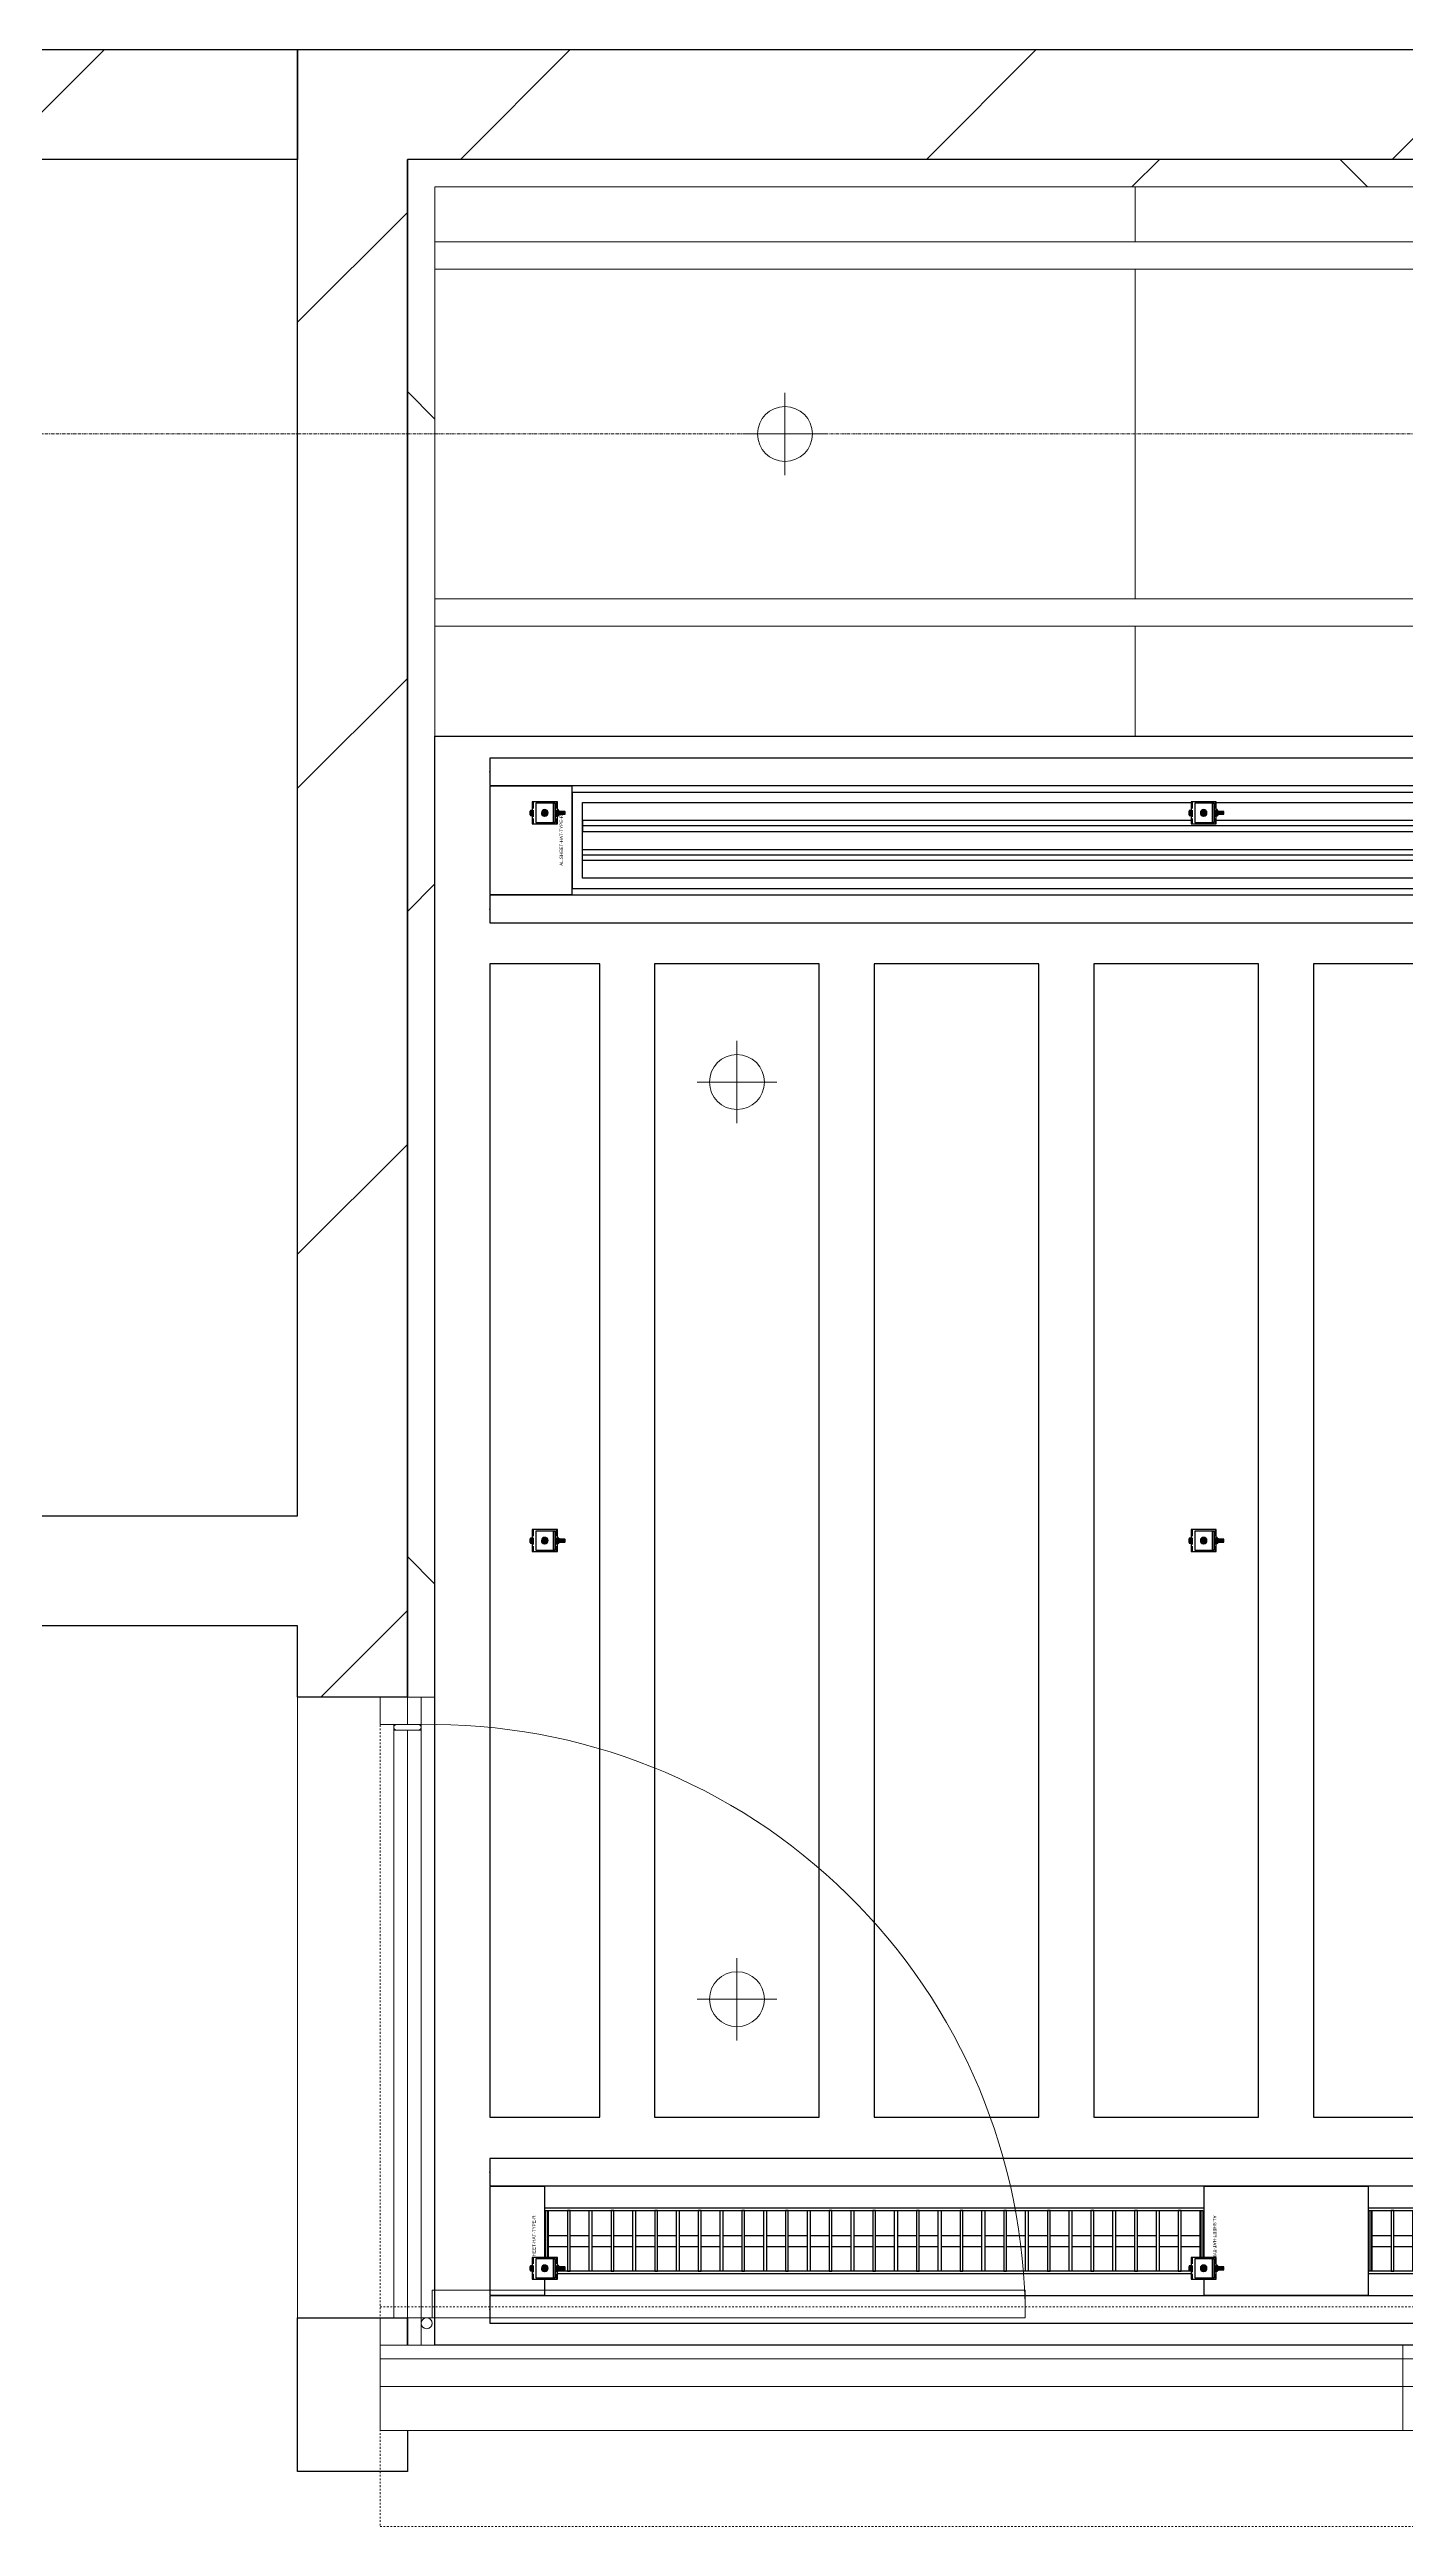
# Model space of a CAD drawing. Header units: millimetres. Extents: x -962357 to -591296, y -195428 to 59420.
# Drawn here: x -852832 to -850363, y -230 to 4280 of the extents above; entities that cross this region are included whole.
import ezdxf
from ezdxf.enums import TextEntityAlignment as Align

# ---------------------------------------------------------------- set-up
doc = ezdxf.new("R2010")
doc.units = ezdxf.units.MM
for name, pattern in [('ACAD_ISO02W100', [15, 12, -3]), ('DASH', [6.35, 3.175, -3.175]), ('DPA_Grid _ Level 100', [10, 5.5, -1.6, 1.3, -1.6])]:
    doc.linetypes.add(name, pattern=pattern)
for name, color, linetype in [('000 - CSD_PL_001 - ASCESSORIES', 251, 'Continuous'), ('000 - H A T C H', 8, 'Continuous'), ('000 - WIPEOUT', 250, 'Continuous'), ('001 - ASCESSORIES', 251, 'Continuous'), ('008 - LIGHTING', 1, 'Continuous'), ('A04_TUBE SERIES', 2, 'Continuous'), ('A11_ALU.SOLID SHEET', 2, 'Continuous')]:
    doc.layers.add(name, color=color, linetype=linetype)
for name, color, linetype, lineweight in [('A-DETL-GENF', 2, 'Continuous', 9), ('A-FLOR-E', 2, 'Continuous', 9), ('A-GENM', 1, 'Continuous', 9), ('A-GLAZ-CURT', 2, 'Continuous', 9), ('A-WALL', 5, 'Continuous', 9), ('A-WALL-FNSH', 2, 'Continuous', 9), ('A-WALL-PATT', 1, 'Continuous', 9), ('E-LITE-EQPM', 2, 'Continuous', 9), ('Q-SPCQ', 2, 'Continuous', 9), ('Q-SPCQ-HDLN', 2, 'DASH', 9), ('S-GRID', 251, 'Continuous', 9), ('WALL-E', 2, 'Continuous', 9)]:
    doc.layers.add(name, color=color, linetype=linetype, lineweight=lineweight)
doc.layers.get('000 - CSD_PL_001 - ASCESSORIES').off()
pattern_1 = [(45, (2.4, 1), (-424.26407, 424.26407), [])]
pattern_2 = [(45, (2.4, 1), (-1060.6602, 1060.6602), []), (135, (2.4, 1), (-1060.6602, -1060.6602), [])]

# ---------------------------------------------------------------- blocks, each defined once
blk = doc.blocks.new('System Panel - DPA-AR_Metal Ceiling Rectangular Panel-13144394-4180-01 LOWER PLATFORM LEVEL - REFLECTED CEILING PLAN')
at = {"layer": 'A-GLAZ-CURT'}
for p, q in [((-850857.3, 4029), (-852132.4, 4029)), ((-852132.4, 4029), (-852132.4, 3929)), ((-852132.4, 3929), (-852132.4, 4029)), ((-852132.4, 4029), (-850857.3, 4029)), ((-850857.3, 3929), (-850857.3, 4029)), ((-850857.3, 4029), (-850857.3, 3929)), ((-852132.4, 3929), (-850857.3, 3929)), ((-850857.3, 3929), (-852132.4, 3929))]:
    blk.add_line(p, q, dxfattribs=at)
blk = doc.blocks.new('System Panel - DPA-AR_Metal Ceiling Rectangular Panel-13144395-4180-01 LOWER PLATFORM LEVEL - REFLECTED CEILING PLAN')
at = {"layer": 'A-GLAZ-CURT'}
for p, q in [((-848457.4, 4029), (-850857.3, 4029)), ((-850857.3, 4029), (-850857.3, 3929)), ((-850857.3, 3929), (-850857.3, 4029)), ((-850857.3, 4029), (-848457.4, 4029)), ((-850857.3, 3929), (-848457.4, 3929)), ((-848457.4, 3929), (-850857.3, 3929))]:
    blk.add_line(p, q, dxfattribs=at)
blk = doc.blocks.new('System Panel - DPA-AR_Metal Ceiling Rectangular Panel-13144162-4180-01 LOWER PLATFORM LEVEL - REFLECTED CEILING PLAN')
at = {"layer": 'A-GLAZ-CURT'}
for p, q in [((-850857.3, 3229), (-852132.4, 3229)), ((-852132.4, 3229), (-852132.4, 3029)), ((-852132.4, 3029), (-852132.4, 3229)), ((-852132.4, 3229), (-850857.3, 3229)), ((-850857.3, 3029), (-850857.3, 3229)), ((-850857.3, 3229), (-850857.3, 3029)), ((-852132.4, 3029), (-850857.3, 3029)), ((-850857.3, 3029), (-852132.4, 3029))]:
    blk.add_line(p, q, dxfattribs=at)
blk = doc.blocks.new('System Panel - DPA-AR_Metal Ceiling Rectangular Panel-V60-4180-01 LOWER PLATFORM LEVEL - REFLECTED CEILING PLAN')
at = {"layer": 'A-GLAZ-CURT'}
for p, q in [((-848457.4, 3229), (-850857.3, 3229)), ((-850857.3, 3229), (-850857.3, 3029)), ((-850857.3, 3029), (-850857.3, 3229)), ((-850857.3, 3229), (-848457.4, 3229)), ((-850857.3, 3029), (-848457.3, 3029)), ((-848457.3, 3029), (-850857.3, 3029))]:
    blk.add_line(p, q, dxfattribs=at)
blk = doc.blocks.new('System Panel - DPA-AR_Metal Ceiling Rectangular Panel-13144313-4180-01 LOWER PLATFORM LEVEL - REFLECTED CEILING PLAN')
at = {"layer": 'A-GLAZ-CURT'}
for p, q in [((-850857.3, 3879), (-852132.4, 3879)), ((-852132.4, 3879), (-852132.4, 3279)), ((-852132.4, 3279), (-852132.4, 3879)), ((-852132.4, 3879), (-850857.3, 3879)), ((-850857.3, 3279), (-850857.3, 3879)), ((-850857.3, 3879), (-850857.3, 3279)), ((-852132.4, 3279), (-850857.3, 3279)), ((-850857.3, 3279), (-852132.4, 3279))]:
    blk.add_line(p, q, dxfattribs=at)
blk = doc.blocks.new('System Panel - DPA-AR_Metal Ceiling Rectangular Panel-V61-4180-01 LOWER PLATFORM LEVEL - REFLECTED CEILING PLAN')
at = {"layer": 'A-GLAZ-CURT'}
for p, q in [((-848457.4, 3879), (-850857.3, 3879)), ((-850857.3, 3879), (-850857.3, 3279)), ((-850857.3, 3279), (-850857.3, 3879)), ((-850857.3, 3879), (-848457.4, 3879)), ((-850857.3, 3279), (-848457.4, 3279)), ((-848457.4, 3279), (-850857.3, 3279))]:
    blk.add_line(p, q, dxfattribs=at)
blk = doc.blocks.new('*U403')
at = {"layer": 'A-GLAZ-CURT'}
for name in ['System Panel - DPA-AR_Metal Ceiling Rectangular Panel-13144394-4180-01 LOWER PLATFORM LEVEL - REFLECTED CEILING PLAN', 'System Panel - DPA-AR_Metal Ceiling Rectangular Panel-13144395-4180-01 LOWER PLATFORM LEVEL - REFLECTED CEILING PLAN', 'System Panel - DPA-AR_Metal Ceiling Rectangular Panel-13144313-4180-01 LOWER PLATFORM LEVEL - REFLECTED CEILING PLAN', 'System Panel - DPA-AR_Metal Ceiling Rectangular Panel-V61-4180-01 LOWER PLATFORM LEVEL - REFLECTED CEILING PLAN', 'System Panel - DPA-AR_Metal Ceiling Rectangular Panel-13144162-4180-01 LOWER PLATFORM LEVEL - REFLECTED CEILING PLAN', 'System Panel - DPA-AR_Metal Ceiling Rectangular Panel-V60-4180-01 LOWER PLATFORM LEVEL - REFLECTED CEILING PLAN']:
    blk.add_blockref(name, (744682.4, -3579), dxfattribs=at)
blk = doc.blocks.new('*U634')
at = {"color": 1}
blk.add_wipeout([(600, -60), (-600, -60), (-600, 60), (600, 60)], dxfattribs=at).dxf.layer = '000 - WIPEOUT'
at = {"layer": '001 - ASCESSORIES', "color": 0}
blk.add_lwpolyline([(600, -60), (-600, -60), (-600, 60), (600, 60)], close=True, dxfattribs=at)
at = {"layer": '001 - ASCESSORIES'}
for points in [[(-593.5, -55), (-598.5, -55), (-598.5, 55), (-593.5, 55)], [(595, -55), (-595, -55), (-595, 55), (595, 55)], [(-558.8, -55), (-553.8, -55), (-553.8, 55), (-558.8, 55)], [(-514, -55), (-519, -55), (-519, 55), (-514, 55)], [(-479.3, -55), (-474.3, -55), (-474.3, 55), (-479.3, 55)], [(-434.6, -55), (-439.6, -55), (-439.6, 55), (-434.6, 55)], [(-399.8, -55), (-394.8, -55), (-394.8, 55), (-399.8, 55)], [(-355.1, -55), (-360.1, -55), (-360.1, 55), (-355.1, 55)], [(-320.4, -55), (-315.4, -55), (-315.4, 55), (-320.4, 55)], [(-275.6, -55), (-280.6, -55), (-280.6, 55), (-275.6, 55)], [(-240.9, -55), (-235.9, -55), (-235.9, 55), (-240.9, 55)], [(-196.2, -55), (-201.2, -55), (-201.2, 55), (-196.2, 55)], [(-161.4, -55), (-156.4, -55), (-156.4, 55), (-161.4, 55)], [(-116.7, -55), (-121.7, -55), (-121.7, 55), (-116.7, 55)], [(-82, -55), (-77, -55), (-77, 55), (-82, 55)], [(-37.2, -55), (-42.2, -55), (-42.2, 55), (-37.2, 55)], [(-2.5, -55), (2.5, -55), (2.5, 55), (-2.5, 55)], [(42.2, -55), (37.2, -55), (37.2, 55), (42.2, 55)], [(77, -55), (82, -55), (82, 55), (77, 55)], [(121.7, -55), (116.7, -55), (116.7, 55), (121.7, 55)], [(156.4, -55), (161.4, -55), (161.4, 55), (156.4, 55)], [(201.2, -55), (196.2, -55), (196.2, 55), (201.2, 55)], [(235.9, -55), (240.9, -55), (240.9, 55), (235.9, 55)], [(280.6, -55), (275.6, -55), (275.6, 55), (280.6, 55)], [(315.4, -55), (320.4, -55), (320.4, 55), (315.4, 55)], [(360.1, -55), (355.1, -55), (355.1, 55), (360.1, 55)], [(394.8, -55), (399.8, -55), (399.8, 55), (394.8, 55)], [(439.6, -55), (434.6, -55), (434.6, 55), (439.6, 55)], [(474.3, -55), (479.3, -55), (479.3, 55), (474.3, 55)], [(519, -55), (514, -55), (514, 55), (519, 55)], [(553.8, -55), (558.8, -55), (558.8, 55), (553.8, 55)], [(598.5, -55), (593.5, -55), (593.5, 55), (598.5, 55)]]:
    blk.add_lwpolyline(points, close=True, dxfattribs=at)
for points in [[(-593.5, 10), (-558.8, 10)], [(-553.8, 10), (-519, 10)], [(-514, 10), (-479.3, 10)], [(-474.3, 10), (-439.6, 10)], [(-434.6, 10), (-399.8, 10)], [(-394.8, 10), (-360.1, 10)], [(-355.1, 10), (-320.4, 10)], [(-315.4, 10), (-280.6, 10)], [(-275.6, 10), (-240.9, 10)], [(-235.9, 10), (-201.2, 10)], [(-196.2, 10), (-161.4, 10)], [(-156.4, 10), (-121.7, 10)], [(-116.7, 10), (-82, 10)], [(-77, 10), (-42.2, 10)], [(-37.2, 10), (-2.5, 10)], [(2.5, 10), (37.2, 10)], [(42.2, 10), (77, 10)], [(82, 10), (116.7, 10)], [(121.7, 10), (156.4, 10)], [(161.4, 10), (196.2, 10)], [(201.2, 10), (235.9, 10)], [(240.9, 10), (275.6, 10)], [(280.6, 10), (315.4, 10)], [(320.4, 10), (355.1, 10)], [(360.1, 10), (394.8, 10)], [(399.8, 10), (434.6, 10)], [(439.6, 10), (474.3, 10)], [(479.3, 10), (514, 10)], [(519, 10), (553.8, 10)], [(558.8, 10), (593.5, 10)], [(-593.5, -10), (-558.8, -10)], [(-553.8, -10), (-519, -10)], [(-514, -10), (-479.3, -10)], [(-474.3, -10), (-439.6, -10)], [(-434.6, -10), (-399.8, -10)], [(-394.8, -10), (-360.1, -10)], [(-355.1, -10), (-320.4, -10)], [(-315.4, -10), (-280.6, -10)], [(-275.6, -10), (-240.9, -10)], [(-235.9, -10), (-201.2, -10)], [(-196.2, -10), (-161.4, -10)], [(-156.4, -10), (-121.7, -10)], [(-116.7, -10), (-82, -10)], [(-77, -10), (-42.2, -10)], [(-37.2, -10), (-2.5, -10)], [(2.5, -10), (37.2, -10)], [(42.2, -10), (77, -10)], [(82, -10), (116.7, -10)], [(121.7, -10), (156.4, -10)], [(161.4, -10), (196.2, -10)], [(201.2, -10), (235.9, -10)], [(240.9, -10), (275.6, -10)], [(280.6, -10), (315.4, -10)], [(320.4, -10), (355.1, -10)], [(360.1, -10), (394.8, -10)], [(399.8, -10), (434.6, -10)], [(439.6, -10), (474.3, -10)], [(479.3, -10), (514, -10)], [(519, -10), (553.8, -10)], [(558.8, -10), (593.5, -10)]]:
    blk.add_lwpolyline(points, dxfattribs=at)
blk = doc.blocks.new('*U374')
at = {"layer": '001 - ASCESSORIES', "color": 0, "linetype": 'ByBlock'}
blk.add_lwpolyline([(800, 87.5), (-800, 87.5), (-800, -87.5), (800, -87.5)], close=True, dxfattribs=at)
at = {"layer": '001 - ASCESSORIES', "linetype": 'ByBlock'}
for points in [[(-781.5, 69), (781.5, 69), (781.5, -69), (-781.5, -69)], [(781.5, 36.3), (-781.5, 36.3), (-781.5, 16.3), (781.5, 16.3)], [(-781.5, -16.3), (781.5, -16.3), (781.5, -36.3), (-781.5, -36.3)]]:
    blk.add_lwpolyline(points, close=True, dxfattribs=at)
for points in [[(781.5, 26.3), (-781.5, 26.3)], [(-781.5, -26.3), (781.5, -26.3)]]:
    blk.add_lwpolyline(points, dxfattribs=at)
blk = doc.blocks.new('*U627')
blk.add_attdef('EXTR.OVL-LENGTH_', (-25, -59.1), '', height=5)
blk.add_wipeout([(-25, 0), (25, 0), (25, 67400), (-25, 67400)]).dxf.layer = '000 - WIPEOUT'
blk.add_point((0, 0))
at = {"layer": 'A04_TUBE SERIES', "color": 0}
blk.add_lwpolyline([(-25, 0), (25, 0), (25, 67400), (-25, 67400)], close=True, dxfattribs=at)
blk = doc.blocks.new('*U628')
blk.add_attdef('EXTR.OVL-LENGTH_', (-25, -59.1), '', height=5)
blk.add_wipeout([(-25, 0), (25, 0), (25, 67400), (-25, 67400)]).dxf.layer = '000 - WIPEOUT'
blk.add_point((0, 0))
at = {"layer": 'A04_TUBE SERIES', "color": 0}
blk.add_lwpolyline([(-25, 0), (25, 0), (25, 67400), (-25, 67400)], close=True, dxfattribs=at)
blk = doc.blocks.new('*U500')
at = {"layer": 'A11_ALU.SOLID SHEET', "color": 0}
blk.add_lwpolyline([(300, -98.8), (300, 98.8), (0, 98.8), (0, -98.8)], close=True, dxfattribs=at)
at = {"layer": 'Defpoints', "color": 250}
blk.add_point((0, 0), dxfattribs=at)
blk.add_text('AL.SHEET-HAT-TYPE-R', height=6, rotation=270, dxfattribs=at).set_placement((15, 0), align=Align.BOTTOM_CENTER)
blk = doc.blocks.new('*U632')
blk.add_attdef('EXTR.OVL-LENGTH_', (-25, -59.1), '', height=5)
blk.add_wipeout([(-25, 0), (25, 0), (25, 67400), (-25, 67400)]).dxf.layer = '000 - WIPEOUT'
blk.add_point((0, 0))
at = {"layer": 'A04_TUBE SERIES', "color": 0}
blk.add_lwpolyline([(-25, 0), (25, 0), (25, 67400), (-25, 67400)], close=True, dxfattribs=at)
blk = doc.blocks.new('*U633')
blk.add_attdef('EXTR.OVL-LENGTH_', (-25, -59.1), '', height=5)
blk.add_wipeout([(-25, 0), (25, 0), (25, 67400), (-25, 67400)]).dxf.layer = '000 - WIPEOUT'
blk.add_point((0, 0))
at = {"layer": 'A04_TUBE SERIES', "color": 0}
blk.add_lwpolyline([(-25, 0), (25, 0), (25, 67400), (-25, 67400)], close=True, dxfattribs=at)
blk = doc.blocks.new('*U614')
at = {"color": 3}
for points in [[(-1050, 33550), (1050, 33550), (1050, 33250), (-1050, 33250)], [(-1050, 33150), (1050, 33150), (1050, 32850), (-1050, 32850)], [(-1050, 32750), (1050, 32750), (1050, 32450), (-1050, 32450)], [(-1050, 32350), (1050, 32350), (1050, 32050), (-1050, 32050)]]:
    blk.add_wipeout(points, dxfattribs=at).dxf.layer = '000 - WIPEOUT'
at = {"layer": 'A11_ALU.SOLID SHEET', "color": 0, "linetype": 'ByBlock'}
for points in [[(-1050, 33250), (1050, 33250), (1050, 33550), (-1050, 33550)], [(-1050, 32850), (1050, 32850), (1050, 33150), (-1050, 33150)], [(-1050, 32450), (1050, 32450), (1050, 32750), (-1050, 32750)], [(-1050, 32050), (1050, 32050), (1050, 32350), (-1050, 32350)]]:
    blk.add_lwpolyline(points, close=True, dxfattribs=at)
blk = doc.blocks.new('*U404')
at = {"layer": 'Defpoints'}
blk.add_point((0, 0), dxfattribs=at)
blk.add_wipeout([(1050, 250), (1050, 450.5), (-1050, 450.5), (-1050, 250)]).dxf.layer = '000 - WIPEOUT'
at = {"layer": 'A11_ALU.SOLID SHEET', "color": 0}
blk.add_lwpolyline([(1050, 250), (1050, 450.5), (-1050, 450.5), (-1050, 250)], close=True, dxfattribs=at)
at = {"layer": 'Defpoints'}
blk.add_point((0, 400), dxfattribs=at)
blk = doc.blocks.new('*U629')
at = {"layer": 'A11_ALU.SOLID SHEET', "color": 0}
blk.add_lwpolyline([(150, -98.8), (150, 98.8), (0, 98.8), (0, -98.8)], close=True, dxfattribs=at)
at = {"layer": 'Defpoints', "color": 250}
blk.add_point((0, 0), dxfattribs=at)
blk.add_text('AL.SHEET-HAT-TYPE-R', height=6, rotation=270, dxfattribs=at).set_placement((15, 0), align=Align.BOTTOM_CENTER)
blk = doc.blocks.new('*U508')
at = {"layer": 'A11_ALU.SOLID SHEET', "color": 0}
blk.add_lwpolyline([(100, -98.8), (100, 98.8), (0, 98.8), (0, -98.8)], close=True, dxfattribs=at)
at = {"layer": 'Defpoints', "color": 250}
blk.add_point((0, 0), dxfattribs=at)
blk.add_text('AL.SHEET-HAT-TYPE-R', height=6, rotation=270, dxfattribs=at).set_placement((15, 0), align=Align.BOTTOM_CENTER)
blk = doc.blocks.new('*U5836')
blk.add_lwpolyline([(-107450, -550), (27650, -550), (27650, -3480), (-107450, -3480)], close=True)
at = {"layer": '008 - LIGHTING'}
blk.add_blockref('*U374', (-106400, -740), dxfattribs=at)
blk.add_blockref('*U374', (-106400, -740), dxfattribs=at)
blk.add_blockref('*U374', (-106400, -740), dxfattribs=at)
at = {"layer": 'A11_ALU.SOLID SHEET', "color": 1}
for name, p, rotation in [('*U629', (-107200, -740), 179.9999999999999), ('*U508', (-107250, -3290), 180)]:
    blk.add_blockref(name, p, dxfattribs=dict(at, rotation=rotation))
blk.add_blockref('*U500', (-106050, -3290), dxfattribs=at)
at = {"layer": '008 - LIGHTING'}
for p in [(-106650, -3290), (-105150, -3290)]:
    blk.add_blockref('*U634', p, dxfattribs=at)
at = {"layer": 'A04_TUBE SERIES', "linetype": 'ByBlock', "rotation": 270}
for name, p in [('*U628', (-107350, -615)), ('*U627', (-107350, -865)), ('*U632', (-107350, -3165)), ('*U633', (-107350, -3415))]:
    blk.add_blockref(name, p, dxfattribs=at)
at = {"layer": 'A11_ALU.SOLID SHEET', "linetype": 'ByBlock', "rotation": 90}
blk.add_blockref('*U614', (-73500, -2015), dxfattribs=at)
at = {"layer": '008 - LIGHTING'}
for p in [(-106650, -3290), (-105150, -3290)]:
    blk.add_blockref('*U634', p, dxfattribs=at)
at = {"layer": 'A11_ALU.SOLID SHEET', "linetype": 'ByBlock', "rotation": 90}
blk.add_blockref('*U404', (-106899.5, -2015), dxfattribs=at)
at = {"layer": '008 - LIGHTING'}
for p in [(-106650, -3290), (-105150, -3290)]:
    blk.add_blockref('*U634', p, dxfattribs=at)
blk = doc.blocks.new('DPA_Speciality_PlatformScreenDoor - Length_135300-12767973-4180-01 LOWER PLATFORM LEVEL - REFLECTED CEILING PLAN')
at = {"layer": 'A-GENM'}
for p, q in [((134190.3, -330), (134314.1, -330)), ((134200.9, -330), (134254, -330)), ((134250.4, -330), (134303.5, -330)), ((134025, -430), (134025, -380)), ((134025, -380), (135105, -380)), ((135105, -430), (135105, -380)), ((135125, -380), (135125, -1460)), ((135125, -1441.6), (135125, -380)), ((135175, -380), (135175, -1460)), ((135175, -1441.6), (135175, -380)), ((134025, -430), (135105, -430))]:
    blk.add_line(p, q, dxfattribs=at)
blk.add_arc((135105, -380), 1080, 180, 271.0611, dxfattribs=at)
at = {"layer": 'Q-SPCQ'}
for p, q in [((130962.5, -175), (133337.5, -175)), ((133337.5, -330), (133337.5, -175)), ((133337.5, -175), (133337.5, -330)), ((133337.5, -175), (135200, -175)), ((135200, -330), (135200, -175)), ((133337.5, -187.5), (133337.5, -200)), ((133337.5, -200), (133337.5, -187.5)), ((133337.5, -200), (133337.5, -305)), ((133337.5, -305), (133337.5, -200)), ((135200, -187.5), (135200, -200)), ((135200, -200), (135200, -305)), ((133337.5, -255), (130962.5, -255)), ((130962.5, -255), (133337.5, -255)), ((133337.5, -305), (133337.5, -255)), ((133337.5, -255), (133337.5, -305)), ((135200, -255), (133337.5, -255)), ((133337.5, -255), (135200, -255)), ((133337.5, -255), (133337.5, -305)), ((133337.5, -255), (133337.5, -305)), ((135150, -255), (133387.5, -255)), ((133387.5, -255), (135150, -255)), ((133397.5, -255), (135140, -255)), ((135140, -255), (133397.5, -255)), ((135200, -305), (135200, -255)), ((135200, -255), (135200, -305)), ((133337.5, -305), (130962.5, -305)), ((133337.5, -305), (130962.5, -305)), ((130962.5, -305), (133337.5, -305)), ((133327.5, -305), (133337.5, -305)), ((133337.5, -305), (133337.5, -317.5)), ((133337.5, -330), (133337.5, -305)), ((133337.5, -305), (133337.5, -330)), ((133337.5, -317.5), (133337.5, -305)), ((135200, -305), (133337.5, -305)), ((133337.5, -305), (133347.5, -305)), ((133337.5, -330), (133337.5, -305)), ((133337.5, -305), (133337.5, -330)), ((135200, -305), (133337.5, -305)), ((133337.5, -305), (135200, -305)), ((133347.5, -305), (135190, -305)), ((133347.5, -305), (135190, -305)), ((135190, -305), (133347.5, -305)), ((135150, -305), (133387.5, -305)), ((133387.5, -305), (135150, -305)), ((135140, -305), (133397.5, -305)), ((133397.5, -305), (135140, -305)), ((135140, -305), (133397.5, -305)), ((133397.5, -305), (135140, -305)), ((133397.5, -305), (135140, -305)), ((135140, -305), (133397.5, -305)), ((135190, -305), (135200, -305)), ((135200, -305), (135200, -317.5)), ((135200, -330), (135200, -305)), ((135200, -305), (135200, -330)), ((130962.5, -330), (133337.5, -330)), ((130962.5, -330), (133337.5, -330)), ((133337.5, -330), (133327.5, -330)), ((133337.5, -330), (135200, -330)), ((133347.5, -330), (133337.5, -330)), ((133337.5, -330), (135200, -330)), ((135190, -330), (133347.5, -330)), ((133347.5, -330), (135190, -330)), ((135190, -330), (133347.5, -330)), ((135140, -330), (133397.5, -330)), ((133397.5, -330), (135140, -330)), ((135140, -330), (133397.5, -330)), ((133397.5, -330), (135140, -330)), ((135125, -330), (135125, -380)), ((135125, -330), (135150, -330)), ((135150, -330), (135125, -330)), ((135150, -380), (135150, -330)), ((135150, -330), (135150, -380)), ((135200, -330), (135150, -330)), ((135150, -380), (135150, -330)), ((135150, -330), (135150, -380)), ((135200, -330), (135190, -330)), ((135200, -380), (135200, -330)), ((135125, -380), (135125, -1450)), ((135125, -380), (135150, -380)), ((135125, -380), (135150, -380)), ((135150, -380), (135125, -380)), ((135150, -380), (135125, -380)), ((135125, -400), (135125, -1430)), ((135125, -1430), (135125, -400)), ((135125, -400), (135125, -1430)), ((135125, -1430), (135125, -400)), ((135150, -1450), (135150, -380)), ((135150, -380), (135150, -1450)), ((135150, -1450), (135150, -380)), ((135150, -380), (135150, -1450)), ((135150, -380), (135175, -380)), ((135150, -380), (135175, -380)), ((135200, -380), (135150, -380)), ((135200, -380), (135150, -380)), ((135150, -400), (135150, -1430)), ((135150, -1430), (135150, -400)), ((135150, -400), (135150, -1430)), ((135150, -1430), (135150, -400)), ((135175, -1450), (135175, -380)), ((135150, -410), (135150, -1420)), ((135150, -1420), (135150, -410)), ((135150, -410), (135150, -1420)), ((135150, -1420), (135150, -410)), ((135150, -1420), (135150, -410)), ((135150, -410), (135150, -1420)), ((135175, -1420), (135175, -410)), ((135175, -410), (135175, -1420)), ((135175, -410), (135175, -1420)), ((135175, -1420), (135175, -410)), ((135125, -1450), (135150, -1450)), ((135125, -1460), (135125, -1510)), ((135150, -1460), (135125, -1460)), ((135130, -1450), (135170, -1450)), ((135170, -1460), (135130, -1460)), ((135150, -1450), (135175, -1450)), ((135150, -1460), (135150, -1510)), ((135150, -1510), (135150, -1460)), ((135200, -1460), (135150, -1460)), ((135150, -1460), (135150, -1510)), ((135150, -1510), (135150, -1460)), ((135200, -1510), (135200, -1460)), ((135150, -1510), (135125, -1510)), ((135150, -1510), (135125, -1510)), ((135200, -1510), (135150, -1510)), ((135200, -1510), (135150, -1510))]:
    blk.add_line(p, q, dxfattribs=at)
for centre, radius, start, end in [((135115, -370), 10, 90, 270), ((135115, -370), 10, 90, 120), ((135115, -370), 10, 90, 120), ((135115, -370), 10, 90, 120), ((135115, -370), 10, 345, 90), ((135115, -370), 10, 345, 90), ((135115, -370), 10, 345, 90), ((135115, -370), 10, 270, 90), ((135115, -370), 10, 165, 195), ((135115, -370), 10, 165, 195), ((135115, -370), 10, 165, 195), ((135115, -370), 10, 210, 270), ((135115, -370), 10, 210, 270), ((135115, -370), 10, 210, 270), ((135115, -370), 10, 270, 330), ((135115, -370), 10, 270, 330), ((135115, -370), 10, 270, 330), ((135130, -1455), 5, 90, 270), ((135170, -1455), 5, 270, 90)]:
    blk.add_arc(centre, radius, start, end, dxfattribs=at)
at = {"layer": 'Q-SPCQ-HDLN'}
for p, q in [((135200, 0), (-100, 0)), ((135200, -1510), (135200, 0)), ((135200, -330), (-100, -330)), ((135200, -400), (-100, -400))]:
    blk.add_line(p, q, dxfattribs=at)
blk = doc.blocks.new('LGF_DL_SAA_LowPower_DL1a - LGF_DL_SAA_LowPower_DL1a-8832329-4180-01 LOWER PLATFORM LEVEL - REFLECTED CEILING PLAN')
at = {"layer": 'A-DETL-GENF'}
for p, q in [((0, 75), (0, -75)), ((72.5, 0), (-72.5, 0))]:
    blk.add_line(p, q, dxfattribs=at)
blk.add_circle((0, 0), 50, dxfattribs=at)
blk = doc.blocks.new('C-1-PP19-AR-4180-01-B_20250908-040939_EXDOWNLIGHT')
at = {"layer": 'E-LITE-EQPM', "extrusion": (0, 0, -1), "rotation": 180}
for p in [(106812.5, 0), (106900, -1180), (106900, -2850)]:
    blk.add_blockref('LGF_DL_SAA_LowPower_DL1a - LGF_DL_SAA_LowPower_DL1a-8832329-4180-01 LOWER PLATFORM LEVEL - REFLECTED CEILING PLAN', p, dxfattribs=at)
at = {"layer": 'Q-SPCQ', "rotation": 180}
blk.add_blockref('DPA_Speciality_PlatformScreenDoor - Length_135300-12767973-4180-01 LOWER PLATFORM LEVEL - REFLECTED CEILING PLAN', (27650, -3810), dxfattribs=at)
blk = doc.blocks.new('000 - ASSCESSORIES_FAMELINE_GALV.BRACKET_FITTING_L-PROFILE_BK-08_TOP_VIEW')
at = {"linetype": 'Continuous'}
blk.add_wipeout([(-17.5, 19), (-17.5, -16), (17.5, -16), (17.5, 19)], dxfattribs=at).dxf.layer = '000 - WIPEOUT'
at = {"layer": '001 - ASCESSORIES', "linetype": 'ByBlock'}
blk.add_lwpolyline([(-17.5, 19), (17.5, 19), (17.5, 16), (-17.5, 16)], close=True, dxfattribs=at)
at = {"layer": '001 - ASCESSORIES', "color": 0, "linetype": 'Continuous'}
blk.add_lwpolyline([(-17.5, 19), (-17.5, -16), (17.5, -16), (17.5, 19)], close=True, dxfattribs=at)
at = {"layer": '001 - ASCESSORIES'}
blk.add_circle((0, 0), 3.5, dxfattribs=at)
blk = doc.blocks.new('*U492')
at = {"layer": '001 - ASCESSORIES', "color": 0}
blk.add_blockref('000 - ASSCESSORIES_FAMELINE_GALV.BRACKET_FITTING_L-PROFILE_BK-08_TOP_VIEW', (0, 0), dxfattribs=at)
blk = doc.blocks.new('000 - DYNAMIC_VIEW_ASSCESSORIES_GALV.STUD_FULL_THREAD_1-4_TOP_VIEW')
at = {"layer": '000 - H A T C H'}
h = blk.add_hatch(color=250, dxfattribs=at)
h.dxf.hatch_style = 1
edge = h.paths.add_edge_path()
edge.add_arc((0, 0), 3.18, 0, 360)
at = {"layer": '001 - ASCESSORIES', "color": 0}
blk.add_circle((0, 0), 3.18, dxfattribs=at)
blk = doc.blocks.new('*U485')
at = {"layer": '001 - ASCESSORIES', "color": 0}
blk.add_blockref('000 - DYNAMIC_VIEW_ASSCESSORIES_GALV.STUD_FULL_THREAD_1-4_TOP_VIEW', (0, 0), dxfattribs=at)
blk = doc.blocks.new('000 - ASSCESSORIES_FAMELINE_GALV.BRACKET_FITTING_U-PROFILE_BK-07_TOP_VIEW')
at = {"linetype": 'Continuous'}
blk.add_wipeout([(20, -23), (20, 23), (-20, 23), (-20, -23)], dxfattribs=at).dxf.layer = '000 - WIPEOUT'
at = {"layer": '001 - ASCESSORIES', "linetype": 'ACAD_ISO02W100'}
for p, q in [((20, 21), (-20, 21)), ((20, -21), (-20, -21))]:
    blk.add_line(p, q, dxfattribs=at)
at = {"layer": '001 - ASCESSORIES', "color": 0, "linetype": 'Continuous'}
blk.add_lwpolyline([(20, -23), (20, 23), (-20, 23), (-20, -23)], close=True, dxfattribs=at)
at = {"layer": '001 - ASCESSORIES', "linetype": 'Continuous'}
blk.add_circle((0, 0), 3.5, dxfattribs=at)
blk = doc.blocks.new('*U489')
at = {"layer": '001 - ASCESSORIES', "color": 0, "linetype": 'ByBlock'}
blk.add_blockref('000 - ASSCESSORIES_FAMELINE_GALV.BRACKET_FITTING_U-PROFILE_BK-07_TOP_VIEW', (0, 0), dxfattribs=at)
blk = doc.blocks.new('*U281')
at = {"layer": '001 - ASCESSORIES', "color": 0}
blk.add_lwpolyline([(4.6, 0), (2.3, 4), (-2.3, 4), (-4.6, 0), (-2.3, -4), (2.3, -4)], close=True, dxfattribs=at)
at = {"layer": '001 - ASCESSORIES', "color": 8}
blk.add_circle((0, 0), 3.85, dxfattribs=at)
at = {"layer": '001 - ASCESSORIES', "color": 0}
blk.add_circle((0, 0), 2.6, dxfattribs=at)
blk = doc.blocks.new('*U639')
at = {"layer": '000 - CSD_PL_001 - ASCESSORIES', "color": 0, "rotation": 270}
blk.add_blockref('*U281', (0, 0), dxfattribs=at)
blk = doc.blocks.new('*U308')
at = {"layer": '001 - ASCESSORIES'}
blk.add_lwpolyline([(-0.3, -4.5), (-0.3, -2.5, -19.949874), (0.3, -2.5), (0.3, -4.5)], format="xyb", dxfattribs=at)
blk.add_arc((0, 0), 4.5, 273.1847, 266.8153, dxfattribs=at)
blk = doc.blocks.new('000 - ASSCESSORIES_SPRING_WASHER_M5_TOP_VIEW')
at = {"color": 6}
blk.add_blockref('*U308', (0, 0), dxfattribs=at)
blk = doc.blocks.new('*U641')
at = {"color": 6}
blk.add_blockref('000 - ASSCESSORIES_SPRING_WASHER_M5_TOP_VIEW', (0, 0), dxfattribs=at)
blk = doc.blocks.new('*U307')
at = {"layer": '001 - ASCESSORIES'}
blk.add_lwpolyline([(-0.3, -6), (-0.3, -2.5, -19.949874), (0.2, -2.5), (0.2, -6)], format="xyb", dxfattribs=at)
blk.add_arc((0, 0), 6, 273.1847, 266.8153, dxfattribs=at)
blk = doc.blocks.new('000 - ASSCESSORIES_WASHER_M5_TOP_VIEW')
at = {"color": 6}
blk.add_blockref('*U307', (0, 0), dxfattribs=at)
blk = doc.blocks.new('*U640')
at = {"color": 6}
blk.add_blockref('000 - ASSCESSORIES_WASHER_M5_TOP_VIEW', (0, 0), dxfattribs=at)
blk = doc.blocks.new('*U282')
at = {"color": 1}
for p, q in [((-3.5, 3.5), (3.5, 3.5)), ((-3.5, 0), (3.5, 0))]:
    blk.add_line(p, q, dxfattribs=at)
at = {"color": 0}
for points in [[(-2.3, 3.2, 0.249855), (-4.6, 3.2), (-4.6, 0.3, 0.249855), (-2.3, 0.3)], [(2.3, 3.2, 0.062432), (0, 3.5, 0.062432), (-2.3, 3.2), (-2.3, 0.3, 0.061701), (0, 0, 0.061701), (2.3, 0.3)], [(4.6, 3.2, 0.249855), (2.3, 3.2), (2.3, 0.3, 0.249855), (4.6, 0.3)]]:
    blk.add_lwpolyline(points, format="xyb", close=True, dxfattribs=at)
blk = doc.blocks.new('*U296')
at = {"layer": '000 - H A T C H'}
h = blk.add_hatch(dxfattribs=at)
h.set_pattern_fill('ANSI35', color=8, scale=4, angle=65)
h.set_pattern_definition([(110, (-0.5, 0), (-0.939693, -0.34202), []), (110, (-0.2012, 0.6409), (-0.939693, -0.34202), [1.25, -0.25, 0, -0.25])])
h.paths.add_polyline_path([(0, -2.5), (59.5, -2.5), (59.5, 2.5), (0, 2.5)])
at = {"color": 8}
blk.add_line((59.5, -2.5), (59.5, 2.5), dxfattribs=at)
at = {"color": 1}
blk.add_lwpolyline([(59.5, 2.5), (0, 2.5), (0, -2.5), (59.5, -2.5), (60, -2), (60, 2)], close=True, dxfattribs=at)
blk = doc.blocks.new('*U448')
at = {"layer": '000 - H A T C H'}
h = blk.add_hatch(color=250, dxfattribs=at)
h.dxf.hatch_style = 1
edge = h.paths.add_edge_path()
edge.add_line((-0.3, -4.6), (-3.2, -4.6))
edge.add_arc((-1, -3.5), 2.45, 180, 208.0569, ccw=False)
edge.add_line((-3.5, -3.5), (-3.5, 0))
edge.add_arc((5.9, 0), 9.36, 179.9761, 180.0239, ccw=False)
edge.add_line((-3.5, 0), (-3.5, 0))
edge.add_arc((5.9, 0), 9.36, 179.9761, 180.0239, ccw=False)
edge.add_line((-3.5, 0), (-3.5, 3.5))
edge.add_arc((-1, 3.5), 2.45, 151.9431, 180, ccw=False)
edge.add_line((-3.2, 4.6), (-0.3, 4.6))
edge.add_arc((-2.5, 3.5), 2.45, 360, 388.0569, ccw=False)
edge.add_line((0, 3.5), (0, -3.5))
edge.add_arc((-2.5, -3.5), 2.45, 331.9431, 360, ccw=False)
blk.add_blockref('*U296', (0, 0))
at = {"layer": '001 - ASCESSORIES', "rotation": 90}
blk.add_blockref('*U282', (0, 0), dxfattribs=at)
blk = doc.blocks.new('*U306')
blk.add_wipeout([(-6, 0.65), (6, 0.65), (6, -0.65), (-6, -0.65)]).dxf.layer = '000 - WIPEOUT'
at = {"layer": '001 - ASCESSORIES'}
blk.add_lwpolyline([(-6, 0.65), (6, 0.65), (6, -0.65), (-6, -0.65)], close=True, dxfattribs=at)
blk.add_wipeout([(0.1, -0.65), (6, -0.65), (6, 0.65), (0.1, 0.65)]).dxf.layer = '000 - WIPEOUT'
blk.add_wipeout([(-0.1, -0.65), (-6, -0.65), (-6, 0.65), (-0.1, 0.65)]).dxf.layer = '000 - WIPEOUT'
for points in [[(-0.1, -0.65), (-6, -0.65), (-6, 0.65), (-0.1, 0.65)], [(0.1, -0.65), (6, -0.65), (6, 0.65), (0.1, 0.65)]]:
    blk.add_lwpolyline(points, close=True, dxfattribs=at)
blk = doc.blocks.new('000 - ASSCESSORIES_WASHER_M5_FRONT-SIDE-BACK_VIEW')
at = {"color": 6}
blk.add_blockref('*U306', (0, 0), dxfattribs=at)
blk = doc.blocks.new('*U637')
at = {"color": 6}
blk.add_blockref('000 - ASSCESSORIES_WASHER_M5_FRONT-SIDE-BACK_VIEW', (0, 0), dxfattribs=at)
blk = doc.blocks.new('*U309')
blk.add_wipeout([(-4.5, 0.65), (4.5, 0.65), (4.5, -0.65), (-4.5, -0.65)]).dxf.layer = '000 - WIPEOUT'
at = {"layer": '001 - ASCESSORIES'}
blk.add_lwpolyline([(-4.5, 0.65), (4.5, 0.65), (4.5, -0.65), (-4.5, -0.65)], close=True, dxfattribs=at)
blk.add_wipeout([(0.1, -0.95), (4.5, -0.65), (4.5, 0.65), (0.1, 0.35)]).dxf.layer = '000 - WIPEOUT'
blk.add_wipeout([(-0.1, -0.35), (-4.5, -0.65), (-4.5, 0.65), (-0.1, 0.95)]).dxf.layer = '000 - WIPEOUT'
for points in [[(-0.1, -0.35), (-4.5, -0.65), (-4.5, 0.65), (-0.1, 0.95)], [(0.1, -0.95), (4.5, -0.65), (4.5, 0.65), (0.1, 0.35)]]:
    blk.add_lwpolyline(points, close=True, dxfattribs=at)
blk = doc.blocks.new('000 - ASSCESSORIES_SPRING_WASHER_M5_FRONT-SIDE-BACK_VIEW')
at = {"color": 6}
blk.add_blockref('*U309', (0, 0), dxfattribs=at)
blk = doc.blocks.new('*U638')
at = {"color": 6}
blk.add_blockref('000 - ASSCESSORIES_SPRING_WASHER_M5_FRONT-SIDE-BACK_VIEW', (0, 0), dxfattribs=at)
blk = doc.blocks.new('*U486')
at = {"layer": '001 - ASCESSORIES'}
blk.add_blockref('*U448', (-23, 0), dxfattribs=at)
at = {"layer": '001 - ASCESSORIES', "color": 6, "rotation": 180}
for name in ['*U640', '*U641']:
    blk.add_blockref(name, (0, 0), dxfattribs=at)
at = {"layer": '001 - ASCESSORIES', "color": 2, "rotation": 270}
blk.add_blockref('*U639', (0, 0), dxfattribs=at)
blk.add_blockref('*U639', (0, 0), dxfattribs=at)
at = {"layer": '001 - ASCESSORIES', "color": 0, "rotation": 90}
blk.add_blockref('*U489', (0, 0), dxfattribs=at)
at = {"layer": '001 - ASCESSORIES', "color": 0, "rotation": 270}
blk.add_blockref('*U492', (0, 0), dxfattribs=at)
at = {"layer": '001 - ASCESSORIES', "color": 6}
for name in ['*U640', '*U641']:
    blk.add_blockref(name, (0, 0), dxfattribs=at)
at = {"layer": '001 - ASCESSORIES', "color": 2, "rotation": 90}
blk.add_blockref('*U639', (0, 0), dxfattribs=at)
blk.add_blockref('*U639', (0, 0), dxfattribs=at)
at = {"layer": '001 - ASCESSORIES', "color": 1}
blk.add_blockref('*U485', (0, 0), dxfattribs=at)
at = {"layer": '001 - ASCESSORIES', "rotation": 90}
blk.add_blockref('*U637', (23.65, 0), dxfattribs=at)
blk.add_blockref('*U638', (25.25, 0), dxfattribs=at)
blk = doc.blocks.new('C-1-PP19-AR-4180-01-B_20250903-141828_ERROR_HANGING')
at = {"layer": '000 - CSD_PL_001 - ASCESSORIES', "linetype": 'ByBlock'}
for p in [(-107250, -690), (-106050, -690), (-107250, -2015), (-106050, -2015), (-107250, -3340), (-106050, -3340)]:
    blk.add_blockref('*U486', p, dxfattribs=at)

msp = doc.modelspace()

# ---------------------------------------------------------------- hatches: boundary and pattern name
at = {"layer": 'A-WALL-PATT'}
h = msp.add_hatch(dxfattribs=at)
h.set_pattern_fill('FP_2', color=256, style=0, pattern_type=2)
h.set_pattern_definition(pattern_1)
h.paths.add_polyline_path([(-852380, 4080), (-852380, 4280), (-853005, 4280), (-853005, 4080)])
h = msp.add_hatch(dxfattribs=at)
h.set_pattern_fill('FP_2', color=256, style=0, pattern_type=2)
h.set_pattern_definition(pattern_1)
h.paths.add_polyline_path([(-842455, 4080), (-842455, 4280), (-852380, 4280), (-852380, 4080), (-845780, 4080), (-845780, 4130), (-844580, 4130), (-844580, 4080), (-843347, 4080)])
h = msp.add_hatch(dxfattribs=at)
h.set_pattern_fill('FP_2', color=256, style=0, pattern_type=2)
h.set_pattern_definition(pattern_1)
h.paths.add_polyline_path([(-852230, -130), (-852180, -130), (-852180, -55), (-852230, -55), (-852230, 150), (-852380, 150), (-852380, -130)])
h.paths.add_polyline_path([(-852230, 1280), (-852180, 1280), (-852180, 4080), (-852380, 4080), (-852380, 1280)])
h = msp.add_hatch(dxfattribs=at)
h.set_pattern_fill('FP_3', color=256, style=0, pattern_type=2)
h.set_pattern_definition(pattern_2)
h.paths.add_polyline_path([(-852130, 100), (-852135.3, 150), (-852155, 145), (-852155, 100)])
h.paths.add_polyline_path([(-852140, 131.3), (-852154.7, 142.6), (-852136, 142.6), (-852135.3, 137.4)])
h.paths.add_polyline_path([(-852180, 1280), (-852130, 1280), (-852130, 4080), (-852180, 4080), (-852180, 2506)])
h = msp.add_hatch(dxfattribs=at)
h.set_pattern_fill('FP_3', color=256, style=0, pattern_type=2)
h.set_pattern_definition(pattern_2)
h.paths.add_polyline_path([(-848429.9, 4030), (-848429.9, 4080), (-852130, 4080), (-852130, 4030), (-850610.8, 4030)])
h = msp.add_hatch(dxfattribs=at)
h.set_pattern_fill('FP_2', color=256, style=0, pattern_type=2)
h.set_pattern_definition(pattern_1)
h.paths.add_polyline_path([(-852380, 1410), (-852380, 1610), (-857555, 1610), (-857555, 1410), (-853516.3, 1410)])

# ---------------------------------------------------------------- linework, layer by layer
at = {"layer": 'A-FLOR-E'}
for p, q in [((-852380, 4100), (-852380, 1610)), ((-852380, 1610), (-852380, 4100)), ((-852380, 1610), (-857555, 1610)), ((-857555, 1610), (-852380, 1610))]:
    msp.add_line(p, q, dxfattribs=at)
at = {"layer": 'A-WALL', "color": 7, "lineweight": 25}
for p, q in [((-853005, 4280), (-852380, 4280)), ((-852380, 4080), (-852380, 4280)), ((-852380, 4280), (-845780, 4280)), ((-852380, 4280), (-852380, 4080)), ((-852380, 4080), (-853005, 4080)), ((-852380, 1610), (-852380, 4080)), ((-845780, 4080), (-852180, 4080)), ((-852180, 4080), (-852180, 1280)), ((-852180, 1280), (-852180, 4080)), ((-857555, 1610), (-852380, 1610)), ((-852380, 1410), (-857555, 1410)), ((-852380, 1280), (-852380, 1410)), ((-852180, 1280), (-852380, 1280)), ((-852380, -130), (-852380, 150)), ((-852380, 150), (-852180, 150)), ((-852180, 150), (-852180, 100)), ((-852180, 100), (-852180, 150)), ((-852180, -55), (-852180, -130)), ((-852180, -130), (-852380, -130))]:
    msp.add_line(p, q, dxfattribs=at)
at = {"layer": 'A-WALL-FNSH', "color": 250}
for p, q in [((-852180, 4080), (-852130, 4080)), ((-852130, 4080), (-848429.9, 4080)), ((-852130, 4030), (-852130, 1280)), ((-848429.9, 4030), (-852130, 4030)), ((-852130, 1280), (-852180, 1280)), ((-852180, 150), (-852130, 150)), ((-852130, 150), (-852130, 100)), ((-852130, 100), (-852180, 100))]:
    msp.add_line(p, q, dxfattribs=at)
at = {"layer": 'S-GRID', "linetype": 'DPA_Grid _ Level 100'}
msp.add_line((-602984.2, 3580), (-957857, 3580), dxfattribs=at)
at = {"layer": 'WALL-E'}
for p, q in [((-852380, 1280), (-852180, 1280)), ((-852380, 1280), (-852380, 150)), ((-852130, 1280), (-852180, 1280)), ((-852130, 150), (-852130, 1280)), ((-852380, 150), (-852180, 150)), ((-852130, 150), (-852180, 150))]:
    msp.add_line(p, q, dxfattribs=at)

# ---------------------------------------------------------------- block references
msp.add_blockref('*U403', (-744680, 3580))

# ---------------------------------------------------------------- next in the draw order: block references
msp.add_blockref('*U5836', (-744680, 3580))

# ---------------------------------------------------------------- next in the draw order: block references
msp.add_blockref('C-1-PP19-AR-4180-01-B_20250908-040939_EXDOWNLIGHT', (-744680, 3580))

# ---------------------------------------------------------------- next in the draw order: block references
msp.add_blockref('C-1-PP19-AR-4180-01-B_20250903-141828_ERROR_HANGING', (-744680, 3580))

doc.saveas('drawing.dxf')
